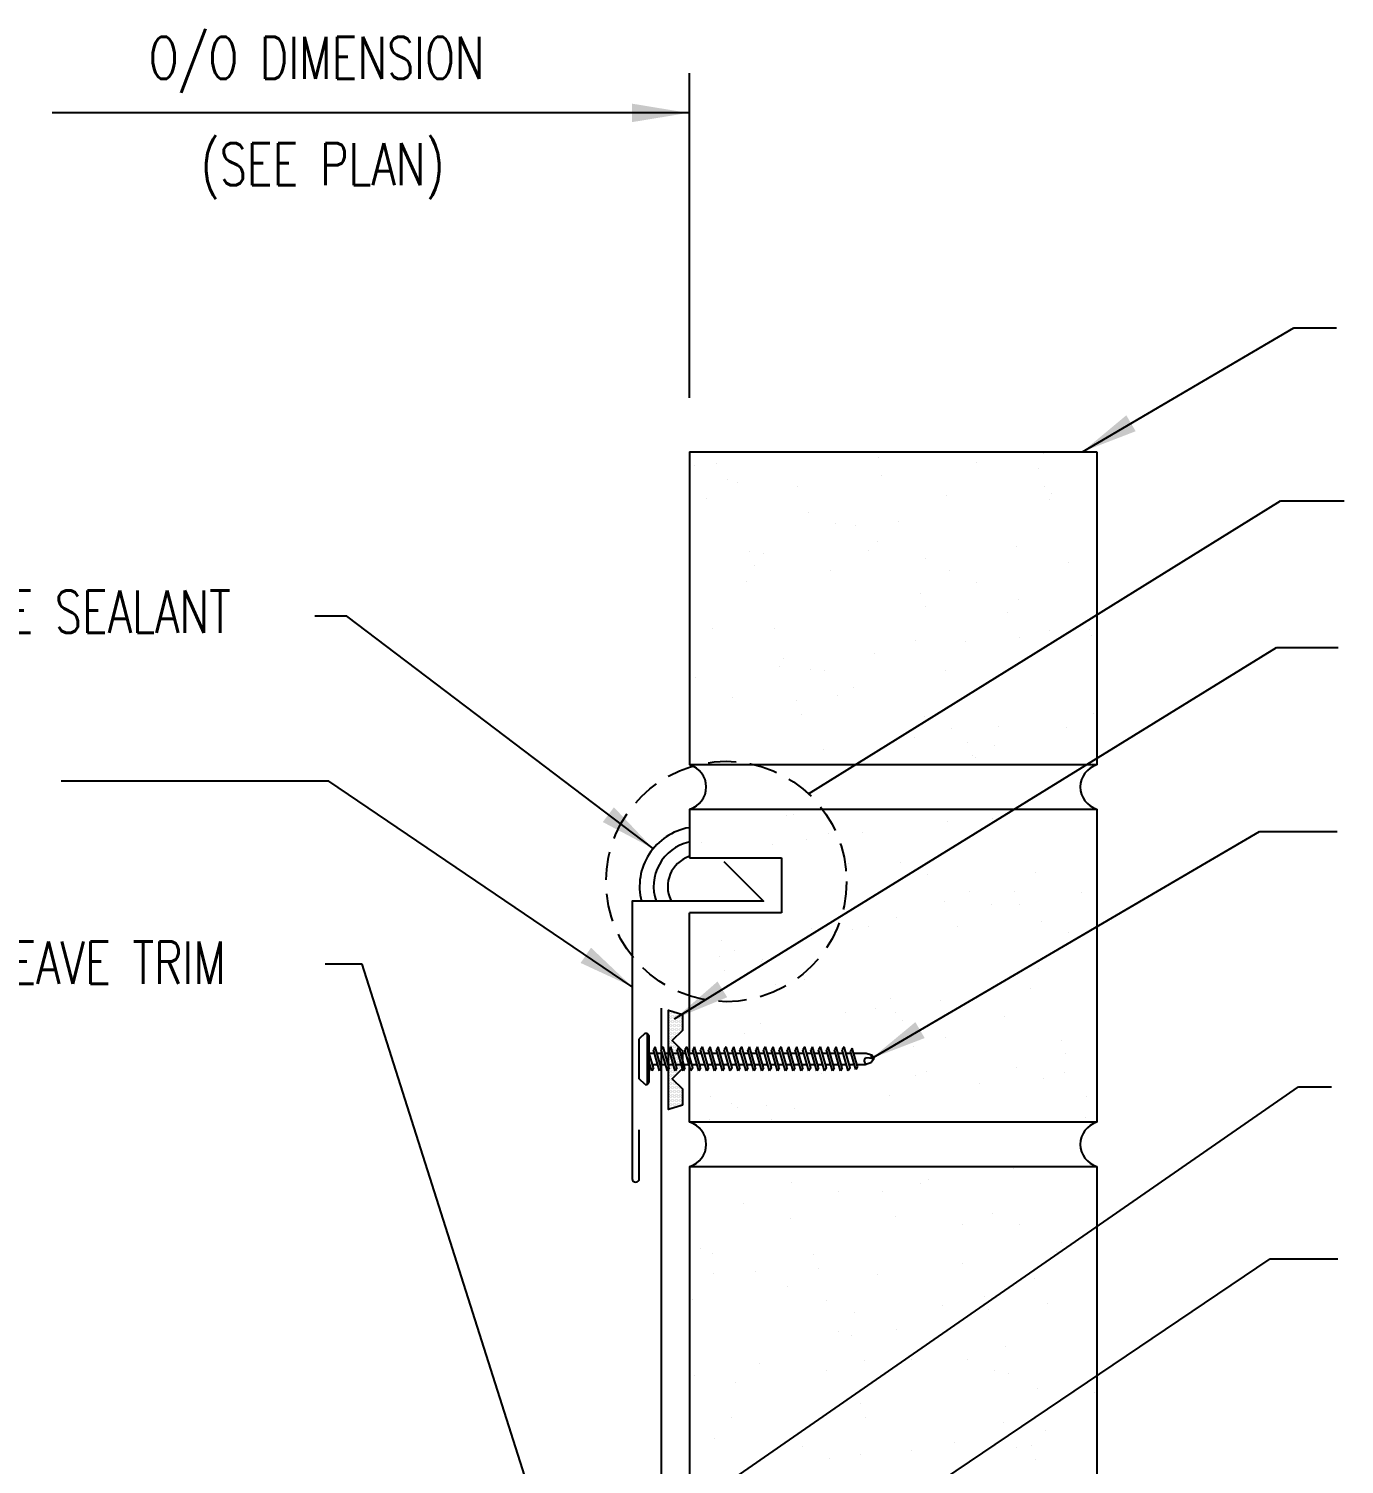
# Model space of a CAD drawing. Header units: inches. Extents: x -3.9 to 41.5, y 6.7 to 43.6.
# Drawn here: x 23.29 to 35, y 28.29 to 41.06 of the extents above; entities that cross this region are included whole.
import ezdxf

# ---------------------------------------------------------------- set-up
doc = ezdxf.new("R2010")
doc.units = ezdxf.units.IN
doc.header["$MEASUREMENT"] = 0
doc.linetypes.add('HIDDEN', pattern=[0.375, 0.25, -0.125])
for name, color, linetype in [('DIM', 7, 'Continuous'), ('FASTENER', 9, 'Continuous'), ('SEALANT', 8, 'Continuous'), ('TAPE', 8, 'Continuous'), ('TEXT', 2, 'Continuous'), ('TRIM', 6, 'Continuous'), ('WALL', 7, 'Continuous')]:
    doc.layers.add(name, color=color, linetype=linetype)
doc.styles.add('TEXT1', font='ROMANS.shx', dxfattribs={"width": 0.75, "height": 0.375})
doc.dimstyles.new('DETAIL$7', dxfattribs={"dimscale": 4, "dimtxt": 0.09375, "dimasz": 0.125, "dimexe": 0.0625, "dimexo": 0.125, "dimgap": 0.0625, "dimtad": 1, "dimdec": 4, "dimzin": 3, "dimdsep": 46, "dimlunit": 4, "dimtxsty": 'TEXT1', "dimblk": 'ARCHTICK', "dimcen": 0.0625, "dimclrd": 7, "dimclre": 7, "dimclrt": 2, "dimadec": 0, "dimazin": 0, "dimtfac": 0.59375, "dimtdec": 4, "dimtmove": 0, "dimatfit": 3, "dimfxl": 0, "dimfrac": 2, "dimtolj": 1, "dimtzin": 3, "dimarcsym": 0})

# ---------------------------------------------------------------- blocks, each defined once
blk = doc.blocks.new('*X4')
at = {"color": 0}
for p, q in [((-0.434, 0.135), (-0.434, 0.135)), ((-0.422, 0.141), (-0.422, 0.141)), ((-0.422, 0.129), (-0.422, 0.129)), ((-0.41, 0.135), (-0.41, 0.135)), ((-0.398, 0.141), (-0.398, 0.141)), ((-0.398, 0.129), (-0.398, 0.129)), ((-0.387, 0.135), (-0.387, 0.135)), ((-0.375, 0.141), (-0.375, 0.141)), ((-0.375, 0.129), (-0.375, 0.129)), ((-0.363, 0.135), (-0.363, 0.135)), ((-0.352, 0.141), (-0.352, 0.141)), ((-0.352, 0.129), (-0.352, 0.129)), ((-0.34, 0.135), (-0.34, 0.135)), ((-0.328, 0.141), (-0.328, 0.141)), ((-0.328, 0.129), (-0.328, 0.129)), ((-0.316, 0.135), (-0.316, 0.135)), ((-0.305, 0.141), (-0.305, 0.141)), ((-0.305, 0.129), (-0.305, 0.129)), ((-0.293, 0.135), (-0.293, 0.135)), ((-0.281, 0.141), (-0.281, 0.141)), ((-0.281, 0.129), (-0.281, 0.129)), ((-0.27, 0.135), (-0.27, 0.135)), ((-0.258, 0.141), (-0.258, 0.141)), ((-0.258, 0.129), (-0.258, 0.129)), ((-0.246, 0.135), (-0.246, 0.135)), ((-0.234, 0.141), (-0.234, 0.141)), ((-0.234, 0.129), (-0.234, 0.129)), ((-0.223, 0.135), (-0.223, 0.135)), ((-0.211, 0.141), (-0.211, 0.141)), ((-0.211, 0.129), (-0.211, 0.129)), ((-0.199, 0.135), (-0.199, 0.135)), ((-0.188, 0.141), (-0.188, 0.141)), ((-0.188, 0.129), (-0.188, 0.129)), ((-0.176, 0.135), (-0.176, 0.135)), ((-0.164, 0.141), (-0.164, 0.141)), ((-0.164, 0.129), (-0.164, 0.129)), ((-0.152, 0.135), (-0.152, 0.135)), ((-0.141, 0.141), (-0.141, 0.141)), ((-0.141, 0.129), (-0.141, 0.129)), ((-0.129, 0.135), (-0.129, 0.135)), ((-0.117, 0.141), (-0.117, 0.141)), ((-0.117, 0.129), (-0.117, 0.129)), ((-0.105, 0.135), (-0.105, 0.135)), ((-0.094, 0.141), (-0.094, 0.141)), ((-0.094, 0.129), (-0.094, 0.129)), ((-0.082, 0.135), (-0.082, 0.135)), ((-0.07, 0.141), (-0.07, 0.141)), ((-0.07, 0.129), (-0.07, 0.129)), ((-0.059, 0.135), (-0.059, 0.135)), ((-0.047, 0.141), (-0.047, 0.141)), ((-0.047, 0.129), (-0.047, 0.129)), ((-0.035, 0.135), (-0.035, 0.135)), ((-0.023, 0.141), (-0.023, 0.141)), ((-0.023, 0.129), (-0.023, 0.129)), ((-0.012, 0.135), (-0.012, 0.135)), ((0, 0.141), (0, 0.141)), ((0, 0.129), (0, 0.129)), ((0.012, 0.135), (0.012, 0.135)), ((0.023, 0.141), (0.023, 0.141)), ((0.023, 0.129), (0.023, 0.129)), ((0.035, 0.135), (0.035, 0.135)), ((0.047, 0.141), (0.047, 0.141)), ((0.047, 0.129), (0.047, 0.129)), ((0.059, 0.135), (0.059, 0.135)), ((0.07, 0.141), (0.07, 0.141)), ((0.07, 0.129), (0.07, 0.129)), ((0.082, 0.135), (0.082, 0.135)), ((0.094, 0.141), (0.094, 0.141)), ((0.094, 0.129), (0.094, 0.129)), ((0.105, 0.135), (0.105, 0.135)), ((0.117, 0.141), (0.117, 0.141)), ((0.117, 0.129), (0.117, 0.129)), ((0.129, 0.135), (0.129, 0.135)), ((0.141, 0.141), (0.141, 0.141)), ((0.141, 0.129), (0.141, 0.129)), ((0.152, 0.135), (0.152, 0.135)), ((0.164, 0.141), (0.164, 0.141)), ((0.164, 0.129), (0.164, 0.129)), ((0.176, 0.135), (0.176, 0.135)), ((0.188, 0.141), (0.188, 0.141)), ((0.188, 0.129), (0.188, 0.129)), ((0.199, 0.135), (0.199, 0.135)), ((0.211, 0.141), (0.211, 0.141)), ((0.211, 0.129), (0.211, 0.129)), ((0.223, 0.135), (0.223, 0.135)), ((0.234, 0.141), (0.234, 0.141)), ((0.234, 0.129), (0.234, 0.129)), ((0.246, 0.135), (0.246, 0.135)), ((0.258, 0.141), (0.258, 0.141)), ((0.258, 0.129), (0.258, 0.129)), ((0.27, 0.135), (0.27, 0.135)), ((0.281, 0.141), (0.281, 0.141)), ((0.281, 0.129), (0.281, 0.129)), ((0.293, 0.135), (0.293, 0.135)), ((0.305, 0.141), (0.305, 0.141)), ((0.305, 0.129), (0.305, 0.129)), ((0.316, 0.135), (0.316, 0.135)), ((0.328, 0.141), (0.328, 0.141)), ((0.328, 0.129), (0.328, 0.129)), ((0.34, 0.135), (0.34, 0.135)), ((0.352, 0.141), (0.352, 0.141)), ((0.352, 0.129), (0.352, 0.129)), ((0.363, 0.135), (0.363, 0.135)), ((0.375, 0.141), (0.375, 0.141)), ((0.375, 0.129), (0.375, 0.129)), ((0.387, 0.135), (0.387, 0.135)), ((0.398, 0.141), (0.398, 0.141)), ((0.398, 0.129), (0.398, 0.129)), ((0.41, 0.135), (0.41, 0.135)), ((0.422, 0.141), (0.422, 0.141)), ((0.422, 0.129), (0.422, 0.129)), ((0.434, 0.135), (0.434, 0.135)), ((-0.434, 0.123), (-0.434, 0.123)), ((-0.422, 0.117), (-0.422, 0.117)), ((-0.422, 0.105), (-0.422, 0.105)), ((-0.422, 0.094), (-0.422, 0.094)), ((-0.422, 0.082), (-0.422, 0.082)), ((-0.41, 0.123), (-0.41, 0.123)), ((-0.41, 0.111), (-0.41, 0.111)), ((-0.41, 0.1), (-0.41, 0.1)), ((-0.41, 0.088), (-0.41, 0.088)), ((-0.41, 0.076), (-0.41, 0.076)), ((-0.41, 0.064), (-0.41, 0.064)), ((-0.41, 0.053), (-0.41, 0.053)), ((-0.41, 0.041), (-0.41, 0.041)), ((-0.398, 0.117), (-0.398, 0.117)), ((-0.398, 0.105), (-0.398, 0.105)), ((-0.398, 0.094), (-0.398, 0.094)), ((-0.398, 0.082), (-0.398, 0.082)), ((-0.398, 0.07), (-0.398, 0.07)), ((-0.398, 0.059), (-0.398, 0.059)), ((-0.398, 0.047), (-0.398, 0.047)), ((-0.398, 0.035), (-0.398, 0.035)), ((-0.398, 0.023), (-0.398, 0.023)), ((-0.387, 0.123), (-0.387, 0.123)), ((-0.387, 0.111), (-0.387, 0.111)), ((-0.387, 0.1), (-0.387, 0.1)), ((-0.387, 0.088), (-0.387, 0.088)), ((-0.387, 0.076), (-0.387, 0.076)), ((-0.387, 0.064), (-0.387, 0.064)), ((-0.387, 0.053), (-0.387, 0.053)), ((-0.387, 0.041), (-0.387, 0.041)), ((-0.387, 0.029), (-0.387, 0.029)), ((-0.375, 0.117), (-0.375, 0.117)), ((-0.375, 0.105), (-0.375, 0.105)), ((-0.375, 0.094), (-0.375, 0.094)), ((-0.375, 0.082), (-0.375, 0.082)), ((-0.375, 0.07), (-0.375, 0.07)), ((-0.375, 0.059), (-0.375, 0.059)), ((-0.375, 0.047), (-0.375, 0.047)), ((-0.375, 0.035), (-0.375, 0.035)), ((-0.375, 0.023), (-0.375, 0.023)), ((-0.363, 0.123), (-0.363, 0.123)), ((-0.363, 0.111), (-0.363, 0.111)), ((-0.363, 0.1), (-0.363, 0.1)), ((-0.363, 0.088), (-0.363, 0.088)), ((-0.363, 0.076), (-0.363, 0.076)), ((-0.363, 0.064), (-0.363, 0.064)), ((-0.363, 0.053), (-0.363, 0.053)), ((-0.363, 0.041), (-0.363, 0.041)), ((-0.363, 0.029), (-0.363, 0.029)), ((-0.352, 0.117), (-0.352, 0.117)), ((-0.352, 0.105), (-0.352, 0.105)), ((-0.352, 0.094), (-0.352, 0.094)), ((-0.352, 0.082), (-0.352, 0.082)), ((-0.352, 0.07), (-0.352, 0.07)), ((-0.352, 0.059), (-0.352, 0.059)), ((-0.352, 0.047), (-0.352, 0.047)), ((-0.352, 0.035), (-0.352, 0.035)), ((-0.352, 0.023), (-0.352, 0.023)), ((-0.34, 0.123), (-0.34, 0.123)), ((-0.34, 0.111), (-0.34, 0.111)), ((-0.34, 0.1), (-0.34, 0.1)), ((-0.34, 0.088), (-0.34, 0.088)), ((-0.34, 0.076), (-0.34, 0.076)), ((-0.34, 0.064), (-0.34, 0.064)), ((-0.34, 0.053), (-0.34, 0.053)), ((-0.34, 0.041), (-0.34, 0.041)), ((-0.34, 0.029), (-0.34, 0.029)), ((-0.328, 0.117), (-0.328, 0.117)), ((-0.328, 0.105), (-0.328, 0.105)), ((-0.328, 0.094), (-0.328, 0.094)), ((-0.328, 0.082), (-0.328, 0.082)), ((-0.328, 0.07), (-0.328, 0.07)), ((-0.328, 0.059), (-0.328, 0.059)), ((-0.328, 0.047), (-0.328, 0.047)), ((-0.328, 0.035), (-0.328, 0.035)), ((-0.328, 0.023), (-0.328, 0.023)), ((-0.316, 0.123), (-0.316, 0.123)), ((-0.316, 0.111), (-0.316, 0.111)), ((-0.316, 0.1), (-0.316, 0.1)), ((-0.316, 0.088), (-0.316, 0.088)), ((-0.316, 0.076), (-0.316, 0.076)), ((-0.316, 0.064), (-0.316, 0.064)), ((-0.316, 0.053), (-0.316, 0.053)), ((-0.316, 0.041), (-0.316, 0.041)), ((-0.316, 0.029), (-0.316, 0.029)), ((-0.305, 0.117), (-0.305, 0.117)), ((-0.305, 0.105), (-0.305, 0.105)), ((-0.305, 0.094), (-0.305, 0.094)), ((-0.305, 0.082), (-0.305, 0.082)), ((-0.305, 0.07), (-0.305, 0.07)), ((-0.305, 0.059), (-0.305, 0.059)), ((-0.305, 0.047), (-0.305, 0.047)), ((-0.305, 0.035), (-0.305, 0.035)), ((-0.305, 0.023), (-0.305, 0.023)), ((-0.293, 0.123), (-0.293, 0.123)), ((-0.293, 0.111), (-0.293, 0.111)), ((-0.293, 0.1), (-0.293, 0.1)), ((-0.293, 0.088), (-0.293, 0.088)), ((-0.293, 0.076), (-0.293, 0.076)), ((-0.293, 0.064), (-0.293, 0.064)), ((-0.293, 0.053), (-0.293, 0.053)), ((-0.293, 0.041), (-0.293, 0.041)), ((-0.293, 0.029), (-0.293, 0.029)), ((-0.281, 0.117), (-0.281, 0.117)), ((-0.281, 0.105), (-0.281, 0.105)), ((-0.281, 0.094), (-0.281, 0.094)), ((-0.281, 0.082), (-0.281, 0.082)), ((-0.281, 0.07), (-0.281, 0.07)), ((-0.281, 0.059), (-0.281, 0.059)), ((-0.281, 0.047), (-0.281, 0.047)), ((-0.281, 0.035), (-0.281, 0.035)), ((-0.281, 0.023), (-0.281, 0.023)), ((-0.27, 0.123), (-0.27, 0.123)), ((-0.27, 0.111), (-0.27, 0.111)), ((-0.27, 0.1), (-0.27, 0.1)), ((-0.27, 0.088), (-0.27, 0.088)), ((-0.27, 0.076), (-0.27, 0.076)), ((-0.27, 0.064), (-0.27, 0.064)), ((-0.27, 0.053), (-0.27, 0.053)), ((-0.27, 0.041), (-0.27, 0.041)), ((-0.27, 0.029), (-0.27, 0.029)), ((-0.258, 0.117), (-0.258, 0.117)), ((-0.258, 0.105), (-0.258, 0.105)), ((-0.258, 0.094), (-0.258, 0.094)), ((-0.258, 0.082), (-0.258, 0.082)), ((-0.258, 0.07), (-0.258, 0.07)), ((-0.258, 0.059), (-0.258, 0.059)), ((-0.258, 0.047), (-0.258, 0.047)), ((-0.258, 0.035), (-0.258, 0.035)), ((-0.258, 0.023), (-0.258, 0.023)), ((-0.246, 0.123), (-0.246, 0.123)), ((-0.246, 0.111), (-0.246, 0.111)), ((-0.246, 0.1), (-0.246, 0.1)), ((-0.246, 0.088), (-0.246, 0.088)), ((-0.246, 0.076), (-0.246, 0.076)), ((-0.246, 0.064), (-0.246, 0.064)), ((-0.246, 0.053), (-0.246, 0.053)), ((-0.246, 0.041), (-0.246, 0.041)), ((-0.234, 0.117), (-0.234, 0.117)), ((-0.234, 0.105), (-0.234, 0.105)), ((-0.234, 0.094), (-0.234, 0.094)), ((-0.234, 0.082), (-0.234, 0.082)), ((-0.234, 0.07), (-0.234, 0.07)), ((-0.234, 0.059), (-0.234, 0.059)), ((-0.234, 0.047), (-0.234, 0.047)), ((-0.223, 0.123), (-0.223, 0.123)), ((-0.223, 0.111), (-0.223, 0.111)), ((-0.223, 0.1), (-0.223, 0.1)), ((-0.223, 0.088), (-0.223, 0.088)), ((-0.223, 0.076), (-0.223, 0.076)), ((-0.223, 0.064), (-0.223, 0.064)), ((-0.211, 0.117), (-0.211, 0.117)), ((-0.211, 0.105), (-0.211, 0.105)), ((-0.211, 0.094), (-0.211, 0.094)), ((-0.211, 0.082), (-0.211, 0.082)), ((-0.211, 0.07), (-0.211, 0.07)), ((-0.199, 0.123), (-0.199, 0.123)), ((-0.199, 0.111), (-0.199, 0.111)), ((-0.199, 0.1), (-0.199, 0.1)), ((-0.199, 0.088), (-0.199, 0.088)), ((-0.188, 0.117), (-0.188, 0.117)), ((-0.188, 0.105), (-0.188, 0.105)), ((-0.188, 0.094), (-0.188, 0.094)), ((-0.176, 0.123), (-0.176, 0.123)), ((-0.176, 0.111), (-0.176, 0.111)), ((-0.164, 0.117), (-0.164, 0.117)), ((-0.164, 0.105), (-0.164, 0.105)), ((-0.152, 0.123), (-0.152, 0.123)), ((-0.152, 0.111), (-0.152, 0.111)), ((-0.152, 0.1), (-0.152, 0.1)), ((-0.141, 0.117), (-0.141, 0.117)), ((-0.141, 0.105), (-0.141, 0.105)), ((-0.141, 0.094), (-0.141, 0.094)), ((-0.141, 0.082), (-0.141, 0.082)), ((-0.129, 0.123), (-0.129, 0.123)), ((-0.129, 0.111), (-0.129, 0.111)), ((-0.129, 0.1), (-0.129, 0.1)), ((-0.129, 0.088), (-0.129, 0.088)), ((-0.129, 0.076), (-0.129, 0.076)), ((-0.117, 0.117), (-0.117, 0.117)), ((-0.117, 0.105), (-0.117, 0.105)), ((-0.117, 0.094), (-0.117, 0.094)), ((-0.117, 0.082), (-0.117, 0.082)), ((-0.117, 0.07), (-0.117, 0.07)), ((-0.117, 0.059), (-0.117, 0.059)), ((-0.105, 0.123), (-0.105, 0.123)), ((-0.105, 0.111), (-0.105, 0.111)), ((-0.105, 0.1), (-0.105, 0.1)), ((-0.105, 0.088), (-0.105, 0.088)), ((-0.105, 0.076), (-0.105, 0.076)), ((-0.105, 0.064), (-0.105, 0.064)), ((-0.105, 0.053), (-0.105, 0.053)), ((-0.094, 0.117), (-0.094, 0.117)), ((-0.094, 0.105), (-0.094, 0.105)), ((-0.094, 0.094), (-0.094, 0.094)), ((-0.094, 0.082), (-0.094, 0.082)), ((-0.094, 0.07), (-0.094, 0.07)), ((-0.094, 0.059), (-0.094, 0.059)), ((-0.094, 0.047), (-0.094, 0.047)), ((-0.094, 0.035), (-0.094, 0.035)), ((-0.082, 0.123), (-0.082, 0.123)), ((-0.082, 0.111), (-0.082, 0.111)), ((-0.082, 0.1), (-0.082, 0.1)), ((-0.082, 0.088), (-0.082, 0.088)), ((-0.082, 0.076), (-0.082, 0.076)), ((-0.082, 0.064), (-0.082, 0.064)), ((-0.082, 0.053), (-0.082, 0.053)), ((-0.082, 0.041), (-0.082, 0.041)), ((-0.082, 0.029), (-0.082, 0.029)), ((-0.07, 0.117), (-0.07, 0.117)), ((-0.07, 0.105), (-0.07, 0.105)), ((-0.07, 0.094), (-0.07, 0.094)), ((-0.07, 0.082), (-0.07, 0.082)), ((-0.07, 0.07), (-0.07, 0.07)), ((-0.07, 0.059), (-0.07, 0.059)), ((-0.07, 0.047), (-0.07, 0.047)), ((-0.07, 0.035), (-0.07, 0.035)), ((-0.07, 0.023), (-0.07, 0.023)), ((-0.059, 0.123), (-0.059, 0.123)), ((-0.059, 0.111), (-0.059, 0.111)), ((-0.059, 0.1), (-0.059, 0.1)), ((-0.059, 0.088), (-0.059, 0.088)), ((-0.059, 0.076), (-0.059, 0.076)), ((-0.059, 0.064), (-0.059, 0.064)), ((-0.059, 0.053), (-0.059, 0.053)), ((-0.059, 0.041), (-0.059, 0.041)), ((-0.059, 0.029), (-0.059, 0.029)), ((-0.047, 0.117), (-0.047, 0.117)), ((-0.047, 0.105), (-0.047, 0.105)), ((-0.047, 0.094), (-0.047, 0.094)), ((-0.047, 0.082), (-0.047, 0.082)), ((-0.047, 0.07), (-0.047, 0.07)), ((-0.047, 0.059), (-0.047, 0.059)), ((-0.047, 0.047), (-0.047, 0.047)), ((-0.047, 0.035), (-0.047, 0.035)), ((-0.047, 0.023), (-0.047, 0.023)), ((-0.035, 0.123), (-0.035, 0.123)), ((-0.035, 0.111), (-0.035, 0.111)), ((-0.035, 0.1), (-0.035, 0.1)), ((-0.035, 0.088), (-0.035, 0.088)), ((-0.035, 0.076), (-0.035, 0.076)), ((-0.035, 0.064), (-0.035, 0.064)), ((-0.035, 0.053), (-0.035, 0.053)), ((-0.035, 0.041), (-0.035, 0.041)), ((-0.035, 0.029), (-0.035, 0.029)), ((-0.023, 0.117), (-0.023, 0.117)), ((-0.023, 0.105), (-0.023, 0.105)), ((-0.023, 0.094), (-0.023, 0.094)), ((-0.023, 0.082), (-0.023, 0.082)), ((-0.023, 0.07), (-0.023, 0.07)), ((-0.023, 0.059), (-0.023, 0.059)), ((-0.023, 0.047), (-0.023, 0.047)), ((-0.023, 0.035), (-0.023, 0.035)), ((-0.023, 0.023), (-0.023, 0.023)), ((-0.012, 0.123), (-0.012, 0.123)), ((-0.012, 0.111), (-0.012, 0.111)), ((-0.012, 0.1), (-0.012, 0.1)), ((-0.012, 0.088), (-0.012, 0.088)), ((-0.012, 0.076), (-0.012, 0.076)), ((-0.012, 0.064), (-0.012, 0.064)), ((-0.012, 0.053), (-0.012, 0.053)), ((-0.012, 0.041), (-0.012, 0.041)), ((-0.012, 0.029), (-0.012, 0.029)), ((0, 0.117), (0, 0.117)), ((0, 0.105), (0, 0.105)), ((0, 0.094), (0, 0.094)), ((0, 0.082), (0, 0.082)), ((0, 0.07), (0, 0.07)), ((0, 0.059), (0, 0.059)), ((0, 0.047), (0, 0.047)), ((0, 0.035), (0, 0.035)), ((0, 0.023), (0, 0.023)), ((0.012, 0.123), (0.012, 0.123)), ((0.012, 0.111), (0.012, 0.111)), ((0.012, 0.1), (0.012, 0.1)), ((0.012, 0.088), (0.012, 0.088)), ((0.012, 0.076), (0.012, 0.076)), ((0.012, 0.064), (0.012, 0.064)), ((0.012, 0.053), (0.012, 0.053)), ((0.012, 0.041), (0.012, 0.041)), ((0.012, 0.029), (0.012, 0.029)), ((0.023, 0.117), (0.023, 0.117)), ((0.023, 0.105), (0.023, 0.105)), ((0.023, 0.094), (0.023, 0.094)), ((0.023, 0.082), (0.023, 0.082)), ((0.023, 0.07), (0.023, 0.07)), ((0.023, 0.059), (0.023, 0.059)), ((0.023, 0.047), (0.023, 0.047)), ((0.023, 0.035), (0.023, 0.035)), ((0.023, 0.023), (0.023, 0.023)), ((0.035, 0.123), (0.035, 0.123)), ((0.035, 0.111), (0.035, 0.111)), ((0.035, 0.1), (0.035, 0.1)), ((0.035, 0.088), (0.035, 0.088)), ((0.035, 0.076), (0.035, 0.076)), ((0.035, 0.064), (0.035, 0.064)), ((0.035, 0.053), (0.035, 0.053)), ((0.035, 0.041), (0.035, 0.041)), ((0.035, 0.029), (0.035, 0.029)), ((0.047, 0.117), (0.047, 0.117)), ((0.047, 0.105), (0.047, 0.105)), ((0.047, 0.094), (0.047, 0.094)), ((0.047, 0.082), (0.047, 0.082)), ((0.047, 0.07), (0.047, 0.07)), ((0.047, 0.059), (0.047, 0.059)), ((0.047, 0.047), (0.047, 0.047)), ((0.047, 0.035), (0.047, 0.035)), ((0.047, 0.023), (0.047, 0.023)), ((0.059, 0.123), (0.059, 0.123)), ((0.059, 0.111), (0.059, 0.111)), ((0.059, 0.1), (0.059, 0.1)), ((0.059, 0.088), (0.059, 0.088)), ((0.059, 0.076), (0.059, 0.076)), ((0.059, 0.064), (0.059, 0.064)), ((0.059, 0.053), (0.059, 0.053)), ((0.059, 0.041), (0.059, 0.041)), ((0.059, 0.029), (0.059, 0.029)), ((0.07, 0.117), (0.07, 0.117)), ((0.07, 0.105), (0.07, 0.105)), ((0.07, 0.094), (0.07, 0.094)), ((0.07, 0.082), (0.07, 0.082)), ((0.07, 0.07), (0.07, 0.07)), ((0.07, 0.059), (0.07, 0.059)), ((0.07, 0.047), (0.07, 0.047)), ((0.07, 0.035), (0.07, 0.035)), ((0.07, 0.023), (0.07, 0.023)), ((0.082, 0.123), (0.082, 0.123)), ((0.082, 0.111), (0.082, 0.111)), ((0.082, 0.1), (0.082, 0.1)), ((0.082, 0.088), (0.082, 0.088)), ((0.082, 0.076), (0.082, 0.076)), ((0.082, 0.064), (0.082, 0.064)), ((0.082, 0.053), (0.082, 0.053)), ((0.082, 0.041), (0.082, 0.041)), ((0.082, 0.029), (0.082, 0.029)), ((0.094, 0.117), (0.094, 0.117)), ((0.094, 0.105), (0.094, 0.105)), ((0.094, 0.094), (0.094, 0.094)), ((0.094, 0.082), (0.094, 0.082)), ((0.094, 0.07), (0.094, 0.07)), ((0.094, 0.059), (0.094, 0.059)), ((0.094, 0.047), (0.094, 0.047)), ((0.094, 0.035), (0.094, 0.035)), ((0.105, 0.123), (0.105, 0.123)), ((0.105, 0.111), (0.105, 0.111)), ((0.105, 0.1), (0.105, 0.1)), ((0.105, 0.088), (0.105, 0.088)), ((0.105, 0.076), (0.105, 0.076)), ((0.105, 0.064), (0.105, 0.064)), ((0.105, 0.053), (0.105, 0.053)), ((0.117, 0.117), (0.117, 0.117)), ((0.117, 0.105), (0.117, 0.105)), ((0.117, 0.094), (0.117, 0.094)), ((0.117, 0.082), (0.117, 0.082)), ((0.117, 0.07), (0.117, 0.07)), ((0.117, 0.059), (0.117, 0.059)), ((0.129, 0.123), (0.129, 0.123)), ((0.129, 0.111), (0.129, 0.111)), ((0.129, 0.1), (0.129, 0.1)), ((0.129, 0.088), (0.129, 0.088)), ((0.129, 0.076), (0.129, 0.076)), ((0.141, 0.117), (0.141, 0.117)), ((0.141, 0.105), (0.141, 0.105)), ((0.141, 0.094), (0.141, 0.094)), ((0.141, 0.082), (0.141, 0.082)), ((0.152, 0.123), (0.152, 0.123)), ((0.152, 0.111), (0.152, 0.111)), ((0.152, 0.1), (0.152, 0.1)), ((0.164, 0.117), (0.164, 0.117)), ((0.164, 0.105), (0.164, 0.105)), ((0.176, 0.123), (0.176, 0.123)), ((0.176, 0.111), (0.176, 0.111)), ((0.188, 0.117), (0.188, 0.117)), ((0.188, 0.105), (0.188, 0.105)), ((0.188, 0.094), (0.188, 0.094)), ((0.199, 0.123), (0.199, 0.123)), ((0.199, 0.111), (0.199, 0.111)), ((0.199, 0.1), (0.199, 0.1)), ((0.199, 0.088), (0.199, 0.088)), ((0.211, 0.117), (0.211, 0.117)), ((0.211, 0.105), (0.211, 0.105)), ((0.211, 0.094), (0.211, 0.094)), ((0.211, 0.082), (0.211, 0.082)), ((0.211, 0.07), (0.211, 0.07)), ((0.223, 0.123), (0.223, 0.123)), ((0.223, 0.111), (0.223, 0.111)), ((0.223, 0.1), (0.223, 0.1)), ((0.223, 0.088), (0.223, 0.088)), ((0.223, 0.076), (0.223, 0.076)), ((0.223, 0.064), (0.223, 0.064)), ((0.234, 0.117), (0.234, 0.117)), ((0.234, 0.105), (0.234, 0.105)), ((0.234, 0.094), (0.234, 0.094)), ((0.234, 0.082), (0.234, 0.082)), ((0.234, 0.07), (0.234, 0.07)), ((0.234, 0.059), (0.234, 0.059)), ((0.234, 0.047), (0.234, 0.047)), ((0.246, 0.123), (0.246, 0.123)), ((0.246, 0.111), (0.246, 0.111)), ((0.246, 0.1), (0.246, 0.1)), ((0.246, 0.088), (0.246, 0.088)), ((0.246, 0.076), (0.246, 0.076)), ((0.246, 0.064), (0.246, 0.064)), ((0.246, 0.053), (0.246, 0.053)), ((0.246, 0.041), (0.246, 0.041)), ((0.258, 0.117), (0.258, 0.117)), ((0.258, 0.105), (0.258, 0.105)), ((0.258, 0.094), (0.258, 0.094)), ((0.258, 0.082), (0.258, 0.082)), ((0.258, 0.07), (0.258, 0.07)), ((0.258, 0.059), (0.258, 0.059)), ((0.258, 0.047), (0.258, 0.047)), ((0.258, 0.035), (0.258, 0.035)), ((0.258, 0.023), (0.258, 0.023)), ((0.27, 0.123), (0.27, 0.123)), ((0.27, 0.111), (0.27, 0.111)), ((0.27, 0.1), (0.27, 0.1)), ((0.27, 0.088), (0.27, 0.088)), ((0.27, 0.076), (0.27, 0.076)), ((0.27, 0.064), (0.27, 0.064)), ((0.27, 0.053), (0.27, 0.053)), ((0.27, 0.041), (0.27, 0.041)), ((0.27, 0.029), (0.27, 0.029)), ((0.281, 0.117), (0.281, 0.117)), ((0.281, 0.105), (0.281, 0.105)), ((0.281, 0.094), (0.281, 0.094)), ((0.281, 0.082), (0.281, 0.082)), ((0.281, 0.07), (0.281, 0.07)), ((0.281, 0.059), (0.281, 0.059)), ((0.281, 0.047), (0.281, 0.047)), ((0.281, 0.035), (0.281, 0.035)), ((0.281, 0.023), (0.281, 0.023)), ((0.293, 0.123), (0.293, 0.123)), ((0.293, 0.111), (0.293, 0.111)), ((0.293, 0.1), (0.293, 0.1)), ((0.293, 0.088), (0.293, 0.088)), ((0.293, 0.076), (0.293, 0.076)), ((0.293, 0.064), (0.293, 0.064)), ((0.293, 0.053), (0.293, 0.053)), ((0.293, 0.041), (0.293, 0.041)), ((0.293, 0.029), (0.293, 0.029)), ((0.305, 0.117), (0.305, 0.117)), ((0.305, 0.105), (0.305, 0.105)), ((0.305, 0.094), (0.305, 0.094)), ((0.305, 0.082), (0.305, 0.082)), ((0.305, 0.07), (0.305, 0.07)), ((0.305, 0.059), (0.305, 0.059)), ((0.305, 0.047), (0.305, 0.047)), ((0.305, 0.035), (0.305, 0.035)), ((0.305, 0.023), (0.305, 0.023)), ((0.316, 0.123), (0.316, 0.123)), ((0.316, 0.111), (0.316, 0.111)), ((0.316, 0.1), (0.316, 0.1)), ((0.316, 0.088), (0.316, 0.088)), ((0.316, 0.076), (0.316, 0.076)), ((0.316, 0.064), (0.316, 0.064)), ((0.316, 0.053), (0.316, 0.053)), ((0.316, 0.041), (0.316, 0.041)), ((0.316, 0.029), (0.316, 0.029)), ((0.328, 0.117), (0.328, 0.117)), ((0.328, 0.105), (0.328, 0.105)), ((0.328, 0.094), (0.328, 0.094)), ((0.328, 0.082), (0.328, 0.082)), ((0.328, 0.07), (0.328, 0.07)), ((0.328, 0.059), (0.328, 0.059)), ((0.328, 0.047), (0.328, 0.047)), ((0.328, 0.035), (0.328, 0.035)), ((0.328, 0.023), (0.328, 0.023)), ((0.34, 0.123), (0.34, 0.123)), ((0.34, 0.111), (0.34, 0.111)), ((0.34, 0.1), (0.34, 0.1)), ((0.34, 0.088), (0.34, 0.088)), ((0.34, 0.076), (0.34, 0.076)), ((0.34, 0.064), (0.34, 0.064)), ((0.34, 0.053), (0.34, 0.053)), ((0.34, 0.041), (0.34, 0.041)), ((0.34, 0.029), (0.34, 0.029)), ((0.352, 0.117), (0.352, 0.117)), ((0.352, 0.105), (0.352, 0.105)), ((0.352, 0.094), (0.352, 0.094)), ((0.352, 0.082), (0.352, 0.082)), ((0.352, 0.07), (0.352, 0.07)), ((0.352, 0.059), (0.352, 0.059)), ((0.352, 0.047), (0.352, 0.047)), ((0.352, 0.035), (0.352, 0.035)), ((0.352, 0.023), (0.352, 0.023)), ((0.363, 0.123), (0.363, 0.123)), ((0.363, 0.111), (0.363, 0.111)), ((0.363, 0.1), (0.363, 0.1)), ((0.363, 0.088), (0.363, 0.088)), ((0.363, 0.076), (0.363, 0.076)), ((0.363, 0.064), (0.363, 0.064)), ((0.363, 0.053), (0.363, 0.053)), ((0.363, 0.041), (0.363, 0.041)), ((0.363, 0.029), (0.363, 0.029)), ((0.375, 0.117), (0.375, 0.117)), ((0.375, 0.105), (0.375, 0.105)), ((0.375, 0.094), (0.375, 0.094)), ((0.375, 0.082), (0.375, 0.082)), ((0.375, 0.07), (0.375, 0.07)), ((0.375, 0.059), (0.375, 0.059)), ((0.375, 0.047), (0.375, 0.047)), ((0.375, 0.035), (0.375, 0.035)), ((0.375, 0.023), (0.375, 0.023)), ((0.387, 0.123), (0.387, 0.123)), ((0.387, 0.111), (0.387, 0.111)), ((0.387, 0.1), (0.387, 0.1)), ((0.387, 0.088), (0.387, 0.088)), ((0.387, 0.076), (0.387, 0.076)), ((0.387, 0.064), (0.387, 0.064)), ((0.387, 0.053), (0.387, 0.053)), ((0.387, 0.041), (0.387, 0.041)), ((0.387, 0.029), (0.387, 0.029)), ((0.398, 0.117), (0.398, 0.117)), ((0.398, 0.105), (0.398, 0.105)), ((0.398, 0.094), (0.398, 0.094)), ((0.398, 0.082), (0.398, 0.082)), ((0.398, 0.07), (0.398, 0.07)), ((0.398, 0.059), (0.398, 0.059)), ((0.398, 0.047), (0.398, 0.047)), ((0.398, 0.035), (0.398, 0.035)), ((0.398, 0.023), (0.398, 0.023)), ((0.41, 0.123), (0.41, 0.123)), ((0.41, 0.111), (0.41, 0.111)), ((0.41, 0.1), (0.41, 0.1)), ((0.41, 0.088), (0.41, 0.088)), ((0.41, 0.076), (0.41, 0.076)), ((0.41, 0.064), (0.41, 0.064)), ((0.41, 0.053), (0.41, 0.053)), ((0.41, 0.041), (0.41, 0.041)), ((0.422, 0.117), (0.422, 0.117)), ((0.422, 0.105), (0.422, 0.105)), ((0.422, 0.094), (0.422, 0.094)), ((0.422, 0.082), (0.422, 0.082)), ((0.434, 0.123), (0.434, 0.123))]:
    blk.add_line(p, q, dxfattribs=at)
blk = doc.blocks.new('MB_DBTAP')
at = {"layer": 'TAPE', "color": 9}
blk.add_lwpolyline([(-0.403, 0.018), (-0.442, 0.141), (0.442, 0.141), (0.403, 0.018), (0.26, 0.018), (0.17, 0.109), (0.079, 0.018), (0, 0.018), (-0.079, 0.018), (-0.17, 0.109), (-0.26, 0.018)], close=True, dxfattribs=at)
at = {"layer": 'TAPE', "color": 251}
blk.add_blockref('*X4', (0, 0), dxfattribs=at)
blk = doc.blocks.new('_ArchTick')
at = {"color": 0, "linetype": 'ByBlock', "const_width": 0.15}
blk.add_lwpolyline([(-0.5, -0.5), (0.5, 0.5)], dxfattribs=at)
blk = doc.blocks.new('A$C7D392131')
at = {"layer": 'WALL'}
for p, q in [((-12.651, 0), (-12.651, -2.715)), ((-12.651, 0), (-12.651, -2.786)), ((-9.026, 0), (-9.026, -2.786)), ((-9.026, -2.786), (-12.651, -2.786)), ((-12.651, -3.18), (-9.026, -3.18)), ((-12.651, -3.18), (-12.651, -3.614)), ((-9.026, -3.18), (-9.026, -5.966)), ((-12.651, -3.614), (-11.834, -3.614)), ((-11.834, -3.614), (-11.834, -4.103)), ((-12.651, -5.966), (-12.651, -4.103)), ((-11.834, -4.103), (-12.651, -4.103)), ((-9.026, -5.966), (-12.651, -5.966)), ((-12.651, -6.36), (-9.026, -6.36)), ((-12.651, -6.36), (-12.651, -9.146)), ((-9.026, -6.36), (-9.026, -9.146))]:
    blk.add_line(p, q, dxfattribs=at)
at = {"layer": 'WALL', "linetype": 'Continuous'}
for p, q in [((-12.608, -0.121), (-12.608, -0.121)), ((-12.411, -0.104), (-12.411, -0.104)), ((-10.973, -0.054), (-10.973, -0.054)), ((-10.096, -0.097), (-10.096, -0.097)), ((-9.503, -0.018), (-9.503, -0.018)), ((-12.317, -0.246), (-12.317, -0.246)), ((-10.939, -0.208), (-10.939, -0.208)), ((-9.55, -0.148), (-9.55, -0.148)), ((-12.229, -0.278), (-12.229, -0.278)), ((-11.693, -0.307), (-11.693, -0.307)), ((-9.49, -0.307), (-9.49, -0.307)), ((-9.435, -0.37), (-9.435, -0.37)), ((-12.498, -0.413), (-12.498, -0.413)), ((-10.369, -0.392), (-10.369, -0.392)), ((-9.452, -0.426), (-9.452, -0.426)), ((-11.597, -0.54), (-11.597, -0.54)), ((-10.796, -0.617), (-10.796, -0.617)), ((-11.354, -0.641), (-11.354, -0.641)), ((-11.176, -0.658), (-11.176, -0.658)), ((-12.114, -0.889), (-12.114, -0.889)), ((-11.061, -0.88), (-11.061, -0.88)), ((-10.975, -0.798), (-10.975, -0.798)), ((-9.745, -0.841), (-9.745, -0.841)), ((-12.077, -1.009), (-12.077, -1.009)), ((-11.995, -0.902), (-11.995, -0.902)), ((-10.551, -0.947), (-10.551, -0.947)), ((-9.275, -0.989), (-9.275, -0.989)), ((-11.393, -1.058), (-11.393, -1.058)), ((-10.342, -1.06), (-10.342, -1.06)), ((-12.147, -1.157), (-12.147, -1.157)), ((-10.593, -1.261), (-10.593, -1.261)), ((-10.1, -1.16), (-10.1, -1.16)), ((-10.555, -1.38), (-10.555, -1.38)), ((-9.721, -1.317), (-9.721, -1.317)), ((-9.826, -1.434), (-9.826, -1.434)), ((-12.447, -1.577), (-12.447, -1.577)), ((-11.899, -1.571), (-11.899, -1.571)), ((-9.711, -1.656), (-9.711, -1.656)), ((-9.446, -1.592), (-9.446, -1.592)), ((-9.088, -1.579), (-9.088, -1.579)), ((-9.072, -1.632), (-9.072, -1.632)), ((-10.645, -1.678), (-10.645, -1.678)), ((-10.2, -1.691), (-10.2, -1.691)), ((-9.034, -1.751), (-9.034, -1.751)), ((-11.848, -1.908), (-11.848, -1.908)), ((-11.814, -1.839), (-11.814, -1.839)), ((-11.005, -1.797), (-11.005, -1.797)), ((-12.601, -2.007), (-12.601, -2.007)), ((-11.572, -1.94), (-11.572, -1.94)), ((-11.453, -1.944), (-11.453, -1.944)), ((-10.378, -1.943), (-10.378, -1.943)), ((-11.337, -2.166), (-11.337, -2.166)), ((-11.193, -2.097), (-11.193, -2.097)), ((-12.272, -2.188), (-12.272, -2.188)), ((-11.696, -2.215), (-11.696, -2.215)), ((-11.659, -2.334), (-11.659, -2.334)), ((-10.56, -2.359), (-10.56, -2.359)), ((-9.058, -2.331), (-9.058, -2.331)), ((-10.654, -2.541), (-10.654, -2.541)), ((-10.318, -2.459), (-10.318, -2.459)), ((-9.901, -2.442), (-9.901, -2.442)), ((-9.295, -2.454), (-9.295, -2.454)), ((-11.46, -2.647), (-11.46, -2.647)), ((-10.175, -2.586), (-10.175, -2.586)), ((-9.939, -2.616), (-9.939, -2.616)), ((-12.302, -2.758), (-12.302, -2.758)), ((-10.137, -2.706), (-10.137, -2.706)), ((-10.103, -2.72), (-10.103, -2.72)), ((-9.512, -3.181), (-9.512, -3.181)), ((-11.789, -3.239), (-11.789, -3.239)), ((-11.729, -3.23), (-11.729, -3.23)), ((-10.355, -3.292), (-10.355, -3.292)), ((-9.96, -3.268), (-9.96, -3.268)), ((-11.411, -3.396), (-11.411, -3.396)), ((-11.108, -3.391), (-11.108, -3.391)), ((-12.548, -3.474), (-12.548, -3.474)), ((-11.914, -3.497), (-11.914, -3.497)), ((-11.614, -3.452), (-11.614, -3.452)), ((-11.278, -3.541), (-11.278, -3.541)), ((-11.241, -3.66), (-11.241, -3.66)), ((-10.778, -3.658), (-10.778, -3.658)), ((-10.535, -3.758), (-10.535, -3.758)), ((-9.572, -3.74), (-9.572, -3.74)), ((-10.156, -3.915), (-10.156, -3.915)), ((-9.757, -3.912), (-9.757, -3.912)), ((-9.161, -3.925), (-9.161, -3.925)), ((-10.379, -4.006), (-10.379, -4.006)), ((-9.967, -4.031), (-9.967, -4.031)), ((-9.719, -4.031), (-9.719, -4.031)), ((-10.809, -4.142), (-10.809, -4.142)), ((-9.524, -4.177), (-9.524, -4.177)), ((-11.563, -4.241), (-11.563, -4.241)), ((-11.198, -4.25), (-11.198, -4.25)), ((-11.063, -4.223), (-11.063, -4.223)), ((-10.264, -4.228), (-10.264, -4.228)), ((-9.281, -4.278), (-9.281, -4.278)), ((-12.368, -4.347), (-12.368, -4.347)), ((-12.25, -4.438), (-12.25, -4.438)), ((-12.381, -4.495), (-12.381, -4.495)), ((-12.007, -4.538), (-12.007, -4.538)), ((-12.005, -4.517), (-12.005, -4.517)), ((-9.542, -4.594), (-9.542, -4.594)), ((-12.344, -4.614), (-12.344, -4.614)), ((-11.628, -4.695), (-11.628, -4.695)), ((-11.89, -4.738), (-11.89, -4.738)), ((-9.616, -4.775), (-9.616, -4.775)), ((-9.029, -4.783), (-9.029, -4.783)), ((-10.996, -4.957), (-10.996, -4.957)), ((-10.86, -4.866), (-10.86, -4.866)), ((-10.421, -4.881), (-10.421, -4.881)), ((-12.017, -5.091), (-12.017, -5.091)), ((-11.264, -4.992), (-11.264, -4.992)), ((-10.823, -4.986), (-10.823, -4.986)), ((-10.753, -5.057), (-10.753, -5.057)), ((-9.848, -5.027), (-9.848, -5.027)), ((-12.166, -5.177), (-12.166, -5.177)), ((-10.374, -5.214), (-10.374, -5.214)), ((-10.655, -5.293), (-10.655, -5.293)), ((-9.339, -5.238), (-9.339, -5.238)), ((-9.302, -5.357), (-9.302, -5.357)), ((-9.741, -5.476), (-9.741, -5.476)), ((-11.474, -5.537), (-11.474, -5.537)), ((-10.645, -5.548), (-10.645, -5.548)), ((-10.54, -5.514), (-10.54, -5.514)), ((-9.499, -5.577), (-9.499, -5.577)), ((-9.316, -5.526), (-9.316, -5.526)), ((-12.467, -5.737), (-12.467, -5.737)), ((-10.876, -5.731), (-10.876, -5.731)), ((-10.07, -5.625), (-10.07, -5.625)), ((-9.12, -5.734), (-9.12, -5.734)), ((-12.282, -5.803), (-12.282, -5.803)), ((-12.225, -5.837), (-12.225, -5.837)), ((-11.963, -5.82), (-11.963, -5.82)), ((-11.718, -5.842), (-11.718, -5.842)), ((-12.472, -5.941), (-12.472, -5.941)), ((-11.926, -5.94), (-11.926, -5.94)), ((-9.124, -5.92), (-9.124, -5.92)), ((-9.771, -6.376), (-9.771, -6.376)), ((-11.748, -6.502), (-11.748, -6.502)), ((-10.592, -6.513), (-10.592, -6.513)), ((-10.524, -6.475), (-10.524, -6.475)), ((-11.33, -6.581), (-11.33, -6.581)), ((-10.932, -6.579), (-10.932, -6.579)), ((-12.173, -6.692), (-12.173, -6.692)), ((-11.751, -6.823), (-11.751, -6.823)), ((-10.816, -6.801), (-10.816, -6.801)), ((-10.227, -6.874), (-10.227, -6.874)), ((-9.959, -6.776), (-9.959, -6.776)), ((-9.717, -6.876), (-9.717, -6.876)), ((-12.558, -7.089), (-12.558, -7.089)), ((-12.443, -7.136), (-12.443, -7.136)), ((-11.545, -7.146), (-11.545, -7.146)), ((-9.383, -7.115), (-9.383, -7.115)), ((-9.338, -7.033), (-9.338, -7.033)), ((-11.508, -7.265), (-11.508, -7.265)), ((-10.225, -7.226), (-10.225, -7.226)), ((-12.442, -7.311), (-12.442, -7.311)), ((-12.064, -7.293), (-12.064, -7.293)), ((-10.979, -7.325), (-10.979, -7.325)), ((-9.582, -7.355), (-9.582, -7.355)), ((-11.784, -7.431), (-11.784, -7.431)), ((-10.024, -7.518), (-10.024, -7.518)), ((-12.627, -7.542), (-12.627, -7.542)), ((-11.431, -7.555), (-11.431, -7.555)), ((-11.188, -7.656), (-11.188, -7.656)), ((-10.401, -7.599), (-10.401, -7.599)), ((-9.987, -7.637), (-9.987, -7.637)), ((-9.466, -7.577), (-9.466, -7.577)), ((-11.33, -7.828), (-11.33, -7.828)), ((-11.208, -7.865), (-11.208, -7.865)), ((-10.81, -7.813), (-10.81, -7.813)), ((-9.031, -7.859), (-9.031, -7.859)), ((-9.837, -7.965), (-9.837, -7.965)), ((-12.648, -8.1), (-12.648, -8.1)), ((-12.027, -8.109), (-12.027, -8.109)), ((-11.093, -8.087), (-11.093, -8.087)), ((-10.68, -8.076), (-10.68, -8.076)), ((-10.177, -8.075), (-10.177, -8.075)), ((-9.934, -8.175), (-9.934, -8.175)), ((-12.611, -8.22), (-12.611, -8.22)), ((-12.239, -8.281), (-12.239, -8.281)), ((-11.433, -8.175), (-11.433, -8.175)), ((-9.809, -8.2), (-9.809, -8.2)), ((-9.555, -8.332), (-9.555, -8.332)), ((-9.051, -8.375), (-9.051, -8.375)), ((-11.127, -8.472), (-11.127, -8.472)), ((-12.281, -8.592), (-12.281, -8.592)), ((-11.09, -8.591), (-11.09, -8.591)), ((-9.858, -8.641), (-9.858, -8.641)), ((-12.433, -8.782), (-12.433, -8.782)), ((-9.486, -8.709), (-9.486, -8.709)), ((-11.649, -8.854), (-11.649, -8.854)), ((-11.134, -8.926), (-11.134, -8.926)), ((-10.677, -8.885), (-10.677, -8.885)), ((-10.291, -8.815), (-10.291, -8.815)), ((-9.743, -8.863), (-9.743, -8.863)), ((-9.606, -8.843), (-9.606, -8.843)), ((-11.406, -8.955), (-11.406, -8.955)), ((-9.569, -8.963), (-9.569, -8.963))]:
    blk.add_line(p, q, dxfattribs=at)
at = {"layer": 'WALL'}
for centre, start, end in [((-12.708, -2.983), 286.0665, 73.9335), ((-8.969, -2.983), 106.0665, 253.9335), ((-12.708, -6.163), 286.0665, 73.9335), ((-8.969, -6.163), 106.0665, 253.9335)]:
    blk.add_arc(centre, 0.205, start, end, dxfattribs=at)
blk = doc.blocks.new('A$C77364788')
at = {"layer": 'WALL'}
blk.add_line((-11.622, 0), (-7.997, 0), dxfattribs=at)
blk.add_blockref('A$C7D392131', (1.029, 0), dxfattribs=at)
blk = doc.blocks.new('df2')
at = {"layer": 'FASTENER'}
for p, q in [((-0.228, 0.073), (-0.178, 0.126)), ((-0.228, 0.073), (-0.228, 0.056)), ((-0.228, 0.056), (-0.204, 0.037)), ((0.228, 0.056), (-0.228, 0.056)), ((-0.204, 0.037), (0.204, 0.037)), ((-0.178, 0.126), (0.178, 0.126)), ((-0.107, 0.015), (-0.032, 0.037)), ((-0.08, 0), (-0.107, 0.015)), ((-0.08, 0), (0.05, 0.037)), ((-0.051, 0.037), (-0.051, 0.031)), ((-0.051, 0.008), (-0.051, -0.039)), ((0.051, 0.037), (0.051, -0.009)), ((0.228, 0.073), (0.178, 0.126)), ((0.228, 0.056), (0.204, 0.037)), ((0.228, 0.073), (0.228, 0.056)), ((-0.107, -0.055), (0.08, -0.001)), ((-0.08, -0.07), (-0.107, -0.055)), ((-0.107, -0.125), (0.08, -0.071)), ((-0.08, -0.14), (-0.107, -0.125)), ((-0.08, -0.07), (0.107, -0.017)), ((-0.08, -0.14), (0.107, -0.087)), ((-0.051, -0.062), (-0.051, -0.109)), ((0.051, -0.033), (0.051, -0.079)), ((0.051, -0.103), (0.051, -0.149)), ((0.107, -0.017), (0.08, -0.001)), ((0.107, -0.087), (0.08, -0.071)), ((-0.107, -0.195), (0.08, -0.141)), ((-0.08, -0.21), (-0.107, -0.195)), ((-0.107, -0.265), (0.08, -0.211)), ((-0.08, -0.21), (0.107, -0.157)), ((-0.08, -0.28), (0.107, -0.227)), ((-0.051, -0.132), (-0.051, -0.179)), ((-0.051, -0.202), (-0.051, -0.249)), ((0.051, -0.173), (0.051, -0.219)), ((0.051, -0.243), (0.051, -0.289)), ((0.107, -0.157), (0.08, -0.141)), ((0.107, -0.227), (0.08, -0.211)), ((-0.08, -0.28), (-0.107, -0.265)), ((-0.107, -0.335), (0.08, -0.281)), ((-0.08, -0.35), (-0.107, -0.335)), ((-0.107, -0.405), (0.08, -0.351)), ((-0.08, -0.35), (0.107, -0.297)), ((-0.08, -0.42), (0.107, -0.367)), ((-0.051, -0.272), (-0.051, -0.319)), ((-0.051, -0.342), (-0.051, -0.389)), ((0.051, -0.313), (0.051, -0.359)), ((0.051, -0.383), (0.051, -0.429)), ((0.107, -0.297), (0.08, -0.281)), ((0.107, -0.367), (0.08, -0.351)), ((-0.08, -0.42), (-0.107, -0.405)), ((-0.107, -0.475), (0.08, -0.421)), ((-0.08, -0.49), (-0.107, -0.475)), ((-0.107, -0.545), (0.08, -0.491)), ((-0.08, -0.49), (0.107, -0.437)), ((-0.08, -0.56), (0.107, -0.507)), ((-0.051, -0.412), (-0.051, -0.459)), ((-0.051, -0.482), (-0.051, -0.529)), ((0.051, -0.453), (0.051, -0.499)), ((0.107, -0.437), (0.08, -0.421)), ((0.107, -0.507), (0.08, -0.491)), ((-0.08, -0.56), (-0.107, -0.545)), ((-0.107, -0.615), (0.08, -0.561)), ((-0.08, -0.63), (-0.107, -0.615)), ((-0.107, -0.685), (0.08, -0.631)), ((-0.08, -0.63), (0.107, -0.577)), ((-0.051, -0.552), (-0.051, -0.599)), ((-0.051, -0.622), (-0.051, -0.669)), ((0.051, -0.523), (0.051, -0.569)), ((0.051, -0.593), (0.051, -0.639)), ((0.107, -0.577), (0.08, -0.561)), ((0.107, -0.647), (0.08, -0.631)), ((-0.08, -0.7), (-0.107, -0.685)), ((-0.107, -0.755), (0.08, -0.701)), ((-0.08, -0.77), (-0.107, -0.755)), ((-0.08, -0.7), (0.107, -0.647)), ((-0.08, -0.77), (0.107, -0.717)), ((-0.051, -0.692), (-0.051, -0.739)), ((-0.051, -0.762), (-0.051, -0.809)), ((0.051, -0.663), (0.051, -0.709)), ((0.051, -0.733), (0.051, -0.779)), ((0.107, -0.717), (0.08, -0.701)), ((-0.107, -0.825), (0.08, -0.771)), ((-0.08, -0.84), (-0.107, -0.825)), ((-0.107, -0.895), (0.08, -0.841)), ((-0.08, -0.84), (0.107, -0.787)), ((-0.08, -0.91), (0.107, -0.857)), ((-0.051, -0.832), (-0.051, -0.879)), ((0.051, -0.803), (0.051, -0.849)), ((0.051, -0.873), (0.051, -0.919)), ((0.107, -0.787), (0.08, -0.771)), ((0.107, -0.857), (0.08, -0.841)), ((-0.08, -0.91), (-0.107, -0.895)), ((-0.107, -0.965), (0.08, -0.911)), ((-0.08, -0.98), (-0.107, -0.965)), ((-0.107, -1.035), (0.08, -0.981)), ((-0.08, -0.98), (0.107, -0.927)), ((-0.08, -1.05), (0.107, -0.997)), ((-0.051, -0.902), (-0.051, -0.949)), ((-0.051, -0.972), (-0.051, -1.019)), ((0.051, -0.943), (0.051, -0.989)), ((0.051, -1.013), (0.051, -1.059)), ((0.107, -0.927), (0.08, -0.911)), ((0.107, -0.997), (0.08, -0.981)), ((-0.08, -1.05), (-0.107, -1.035)), ((-0.107, -1.105), (0.08, -1.051)), ((-0.08, -1.12), (-0.107, -1.105)), ((-0.107, -1.175), (0.08, -1.121)), ((-0.08, -1.12), (0.107, -1.067)), ((-0.08, -1.19), (0.107, -1.137)), ((-0.051, -1.042), (-0.051, -1.089)), ((-0.051, -1.112), (-0.051, -1.158)), ((0.051, -1.083), (0.051, -1.129)), ((0.107, -1.067), (0.08, -1.051)), ((0.107, -1.137), (0.08, -1.121)), ((-0.08, -1.19), (-0.107, -1.175)), ((-0.107, -1.245), (0.08, -1.191)), ((-0.08, -1.26), (-0.107, -1.245)), ((-0.107, -1.315), (0.08, -1.261)), ((-0.08, -1.26), (0.107, -1.207)), ((-0.08, -1.33), (0.107, -1.277)), ((-0.051, -1.182), (-0.051, -1.228)), ((-0.051, -1.252), (-0.051, -1.298)), ((0.051, -1.153), (0.051, -1.199)), ((0.051, -1.223), (0.051, -1.269)), ((0.107, -1.207), (0.08, -1.191)), ((0.107, -1.277), (0.08, -1.261)), ((-0.08, -1.33), (-0.107, -1.315)), ((-0.107, -1.384), (0.08, -1.331)), ((-0.08, -1.4), (-0.107, -1.384)), ((-0.107, -1.454), (0.08, -1.401)), ((-0.08, -1.4), (0.107, -1.347)), ((-0.051, -1.322), (-0.051, -1.368)), ((-0.051, -1.392), (-0.051, -1.438)), ((0.051, -1.293), (0.051, -1.339)), ((0.051, -1.363), (0.051, -1.409)), ((0.107, -1.347), (0.08, -1.331)), ((0.107, -1.417), (0.08, -1.401)), ((-0.08, -1.47), (-0.107, -1.454)), ((-0.107, -1.524), (0.08, -1.471)), ((-0.08, -1.54), (-0.107, -1.524)), ((-0.08, -1.47), (0.107, -1.417)), ((-0.08, -1.54), (0.107, -1.487)), ((-0.051, -1.462), (-0.051, -1.508)), ((-0.051, -1.532), (-0.051, -1.578)), ((0.051, -1.433), (0.051, -1.479)), ((0.051, -1.503), (0.051, -1.549)), ((0.107, -1.487), (0.08, -1.471)), ((-0.107, -1.594), (0.08, -1.541)), ((-0.08, -1.61), (-0.107, -1.594)), ((-0.107, -1.664), (0.08, -1.611)), ((-0.08, -1.61), (0.107, -1.557)), ((-0.08, -1.68), (0.107, -1.627)), ((-0.051, -1.602), (-0.051, -1.648)), ((0.051, -1.573), (0.051, -1.619)), ((0.051, -1.643), (0.051, -1.689)), ((0.107, -1.557), (0.08, -1.541)), ((0.107, -1.627), (0.08, -1.611)), ((-0.08, -1.68), (-0.107, -1.664)), ((-0.107, -1.734), (0.08, -1.681)), ((-0.08, -1.75), (-0.107, -1.734)), ((-0.095, -1.801), (0.068, -1.755)), ((-0.08, -1.75), (0.107, -1.697)), ((-0.068, -1.816), (0.095, -1.77)), ((-0.051, -1.672), (-0.051, -1.718)), ((-0.051, -1.742), (-0.051, -1.788)), ((0.051, -1.713), (0.051, -1.759)), ((0.051, -1.783), (0.051, -1.895)), ((0.095, -1.77), (0.068, -1.755)), ((0.107, -1.697), (0.08, -1.681)), ((-0.068, -1.816), (-0.095, -1.801)), ((-0.051, -1.812), (-0.051, -1.885)), ((-0.051, -1.885), (-0.03, -1.942)), ((0.001, -1.959), (0.007, -1.889)), ((0.051, -1.895), (0.034, -1.942)), ((0.002, -1.964), (-0.03, -1.942)), ((0.002, -1.964), (0.034, -1.942))]:
    blk.add_line(p, q, dxfattribs=at)
for centre, radius, start, end in [((-0.019, -1.912), 0.0352, 40.9671, 146.0356), ((0.022, -1.959), 0.0211, 55.4585, 194.8454)]:
    blk.add_arc(centre, radius, start, end, dxfattribs=at)
blk = doc.blocks.new('dsc-HW-54_')
at = {"layer": 'TEXT', "style": 'TEXT1', "width": 0.75}
for s, p in [('URETHANE TUBE SEALANT', (0, 0)), ('[HW-54_]', (0, -0.6))]:
    blk.add_text(s, height=0.375, dxfattribs=at).set_placement(p)
at = {"layer": 'TEXT', "style": 'TEXT1', "flags": 1}
for tag, p in [('COLOR', (0, -1.2)), ('CALC', (0, -1.2)), ('OPT1', (0, -1.2)), ('OPT2', (0, -1.2)), ('OPT3', (0, -1.2)), ('GAGE', (0, -1.2)), ('SHPLN', (0, -1.2)), ('PART', (0, -1.2)), ('DESCRIPTION', (0, -1.2)), ('MULTIPLE', (0, -1.2)), ('SPARE1', (0, -1.8)), ('SPARE2', (0, -1.8)), ('SPARE3', (0, -1.8)), ('SPARE4', (0, -1.8)), ('SPARE5', (0, -1.8)), ('SPARE6', (0, -1.8)), ('SPARE7', (0, -1.8)), ('SPARE8', (0, -1.8)), ('SPARE9', (0, -1.8)), ('SPARE10', (0, -1.8))]:
    blk.add_attdef(tag, p, '', height=0.375, dxfattribs=at)
blk = doc.blocks.new('dsc-SF-')
at = {"layer": 'TEXT', "style": 'TEXT1', "width": 0.75}
blk.add_text('[     ]', height=0.375, dxfattribs=at).set_placement((0, -0.6))
for tag, p in [('Description', (0, 0)), ('Part', (0.155, -0.588))]:
    blk.add_attdef(tag, p, '', height=0.375, dxfattribs=at)
at = {"layer": 'TEXT', "style": 'TEXT1', "flags": 1}
for tag, p in [('Multiple', (-0.017, -1.202)), ('Color', (0, -1.2)), ('Opt1', (0, -1.2)), ('Opt2', (0, -1.2)), ('Opt3', (0, -1.2)), ('Gage', (0, -1.2)), ('ShpLn', (0, -1.2)), ('Calc', (0.005, -1.195)), ('Spare1', (0, -1.8)), ('Spare2', (0, -1.8)), ('Spare3', (0, -1.8)), ('Spare4', (0, -1.8)), ('Spare5', (0, -1.8)), ('Spare6', (0, -1.8)), ('Spare7', (0, -1.8)), ('Spare8', (0, -1.8)), ('Spare9', (0, -1.8)), ('Spare10', (0, -1.8))]:
    blk.add_attdef(tag, p, '', height=0.375, dxfattribs=at)

msp = doc.modelspace()

# ---------------------------------------------------------------- linework, layer by layer
at = {"layer": 'DIM'}
for p, q in [((29.1731, 37.78008), (29.1731, 40.66692)), ((30.23093, 34.25606), (34.43006, 36.86375))]:
    msp.add_line(p, q, dxfattribs=at)
at = {"layer": 'SEALANT'}
for radius, start, end in [(0.53132, 100.067473, 194.332952), (0.40632, 103.213816, 198.887706), (0.28132, 109.278133, 205.294752)]:
    msp.add_arc((29.25946, 33.43111), radius, start, end, dxfattribs=at)
at = {"layer": 'TEXT', "color": 0}
msp.add_line((34.43006, 36.86375), (34.99895, 36.86375), dxfattribs=at)
at = {"layer": 'TEXT', "color": 8, "linetype": 'HIDDEN'}
msp.add_circle((29.49993, 33.47537), 1.0695, dxfattribs=at)
at = {"layer": 'TRIM'}
msp.add_line((28.92038, 32.3474), (28.92038, 27.5974), dxfattribs=at)
msp.add_lwpolyline([(29.47778, 33.65368), (29.83133, 33.30013), (28.66321, 33.30013), (28.66321, 30.83138, 1), (28.72571, 30.83138), (28.72571, 31.26443)], format="xyb", dxfattribs=at)

# ---------------------------------------------------------------- block references
msp.add_blockref('dsc-HW-54_', (20.28223, 35.68912))
msp.add_blockref('dsc-SF-', (20.24925, 32.56598)).add_auto_attribs({'Part': 'SF-', 'Description': 'PARAPET HIGH EAVE TRIM'})
at = {"layer": 'FASTENER', "rotation": 90}
msp.add_blockref('df2', (28.85055, 31.89831), dxfattribs=at)
at = {"layer": 'TAPE', "rotation": 89.99999999999991}
msp.add_blockref('MB_DBTAP', (29.12698, 31.88959), dxfattribs=at)
at = {"layer": 'WALL'}
msp.add_blockref('A$C77364788', (40.79509, 37.29983), dxfattribs=at)

# ---------------------------------------------------------------- texts
at = {"layer": 'TEXT', "color": 2, "style": 'TEXT1', "width": 0.75}
for s, p in [('O/O DIMENSION', (24.3603, 40.61744)), ('(SEE PLAN)', (24.82368, 39.67103))]:
    msp.add_text(s, height=0.375, dxfattribs=at).set_placement(p)

# ---------------------------------------------------------------- leaders
at = {"layer": 'DIM'}
for points in [[(29.16068, 40.31486), (24.50336, 40.31486), (23.50103, 40.31486)], [(28.84868, 33.7681), (26.1235, 35.83522), (25.83712, 35.83522)], [(29.03909, 32.25287), (34.39485, 35.55856), (34.94378, 35.55856)], [(28.66321, 32.5381), (25.96313, 34.36983), (23.58047, 34.36983)], [(30.79189, 31.90114), (34.24416, 33.91909), (34.93463, 33.91909)], [(27.94898, 27.42612), (26.25929, 32.73993), (25.93016, 32.73993)], [(26.18175, 25.81948), (34.59233, 31.64889), (34.88451, 31.64889)], [(24.09378, 24.87725), (20.07817, 31.09851), (19.03686, 31.09851)], [(25.78603, 24.3482), (34.33869, 30.11864), (34.94161, 30.11864)]]:
    msp.add_leader(points, dimstyle='DETAIL$7', dxfattribs=at)
at = {"layer": 'TEXT'}
msp.add_leader([(32.66968, 37.29983), (34.55001, 38.40331), (34.93048, 38.40331)], dimstyle='DETAIL$7', dxfattribs=at)

doc.saveas('drawing.dxf')
